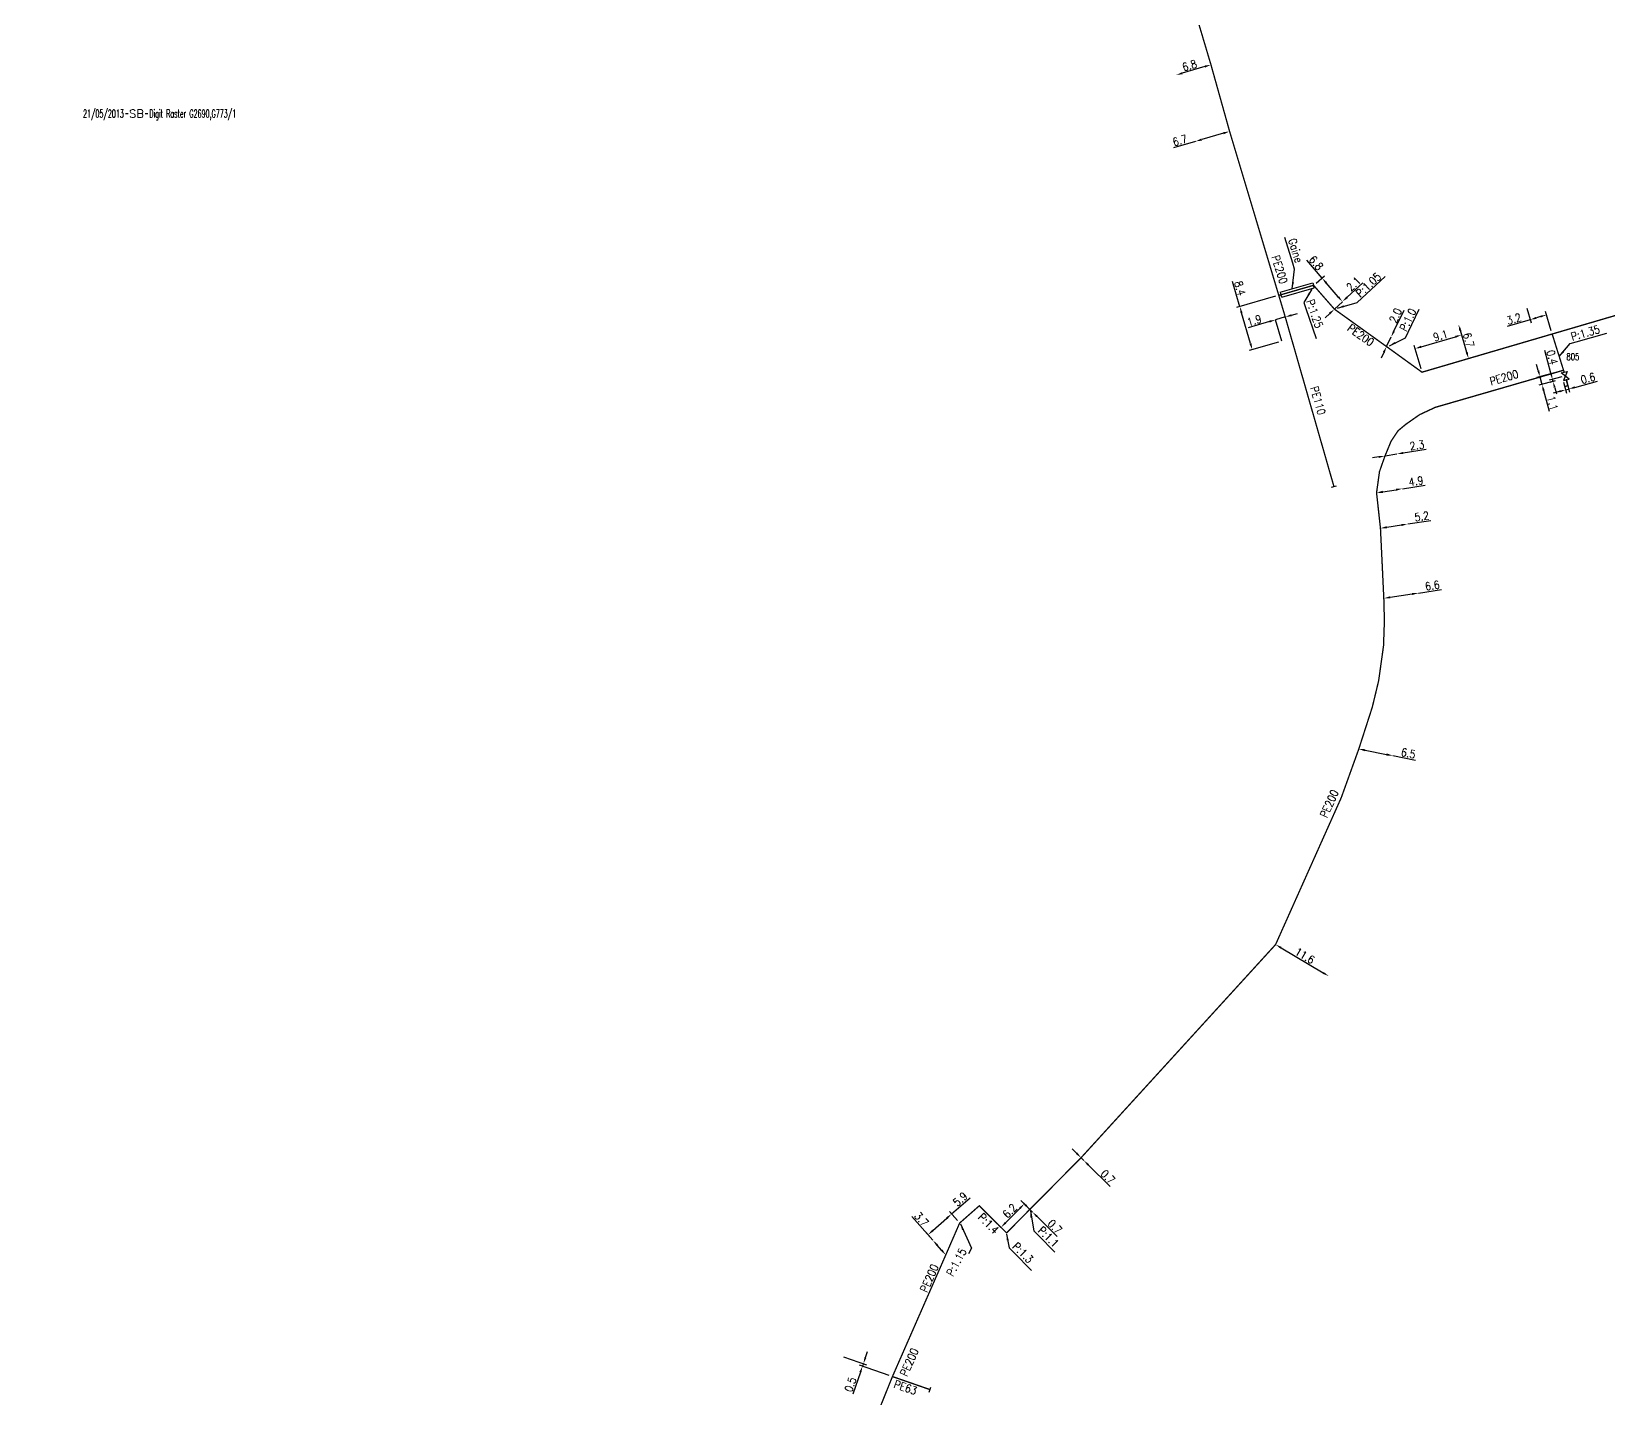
# Model space of a CAD drawing. Header units: millimetres. Extents: x 138998 to 140015, y 127998 to 129006.
# Drawn here: x 138999.9 to 139295.5, y 128498.1 to 128754.4 of the extents above; entities that cross this region are included whole.
import ezdxf
from ezdxf.enums import TextEntityAlignment as Align

# ---------------------------------------------------------------- set-up
doc = ezdxf.new("R2010")
doc.units = ezdxf.units.MM
doc.header["$PDMODE"] = 34
doc.linetypes.add('L_25_AP', pattern=[2000, 1000, 1000])
doc.linetypes.add('L_25_PE', pattern=[2000, 1000, 1000])
doc.layers.get('0').update_dxf_attribs({"linetype": 'CONTINUOUS'})
doc.layers.get('DEFPOINTS').update_dxf_attribs({"linetype": 'CONTINUOUS'})
for name, color, linetype in [('L_150', 1, 'CONTINUOUS'), ('L_300', 7, 'CONTINUOUS'), ('L_340', 7, 'CONTINUOUS'), ('L_400', 7, 'CONTINUOUS'), ('L_910', 7, 'CONTINUOUS')]:
    doc.layers.add(name, color=color, linetype=linetype)
doc.styles.add('G_ROMANS', font='ROMANS.SHX', dxfattribs={"width": 0.75})
doc.styles.get("Standard").update_dxf_attribs({"font": 'romans.shx', "width": 0.85})
doc.dimstyles.get("Standard").update_dxf_attribs({"dimtxt": 1.5, "dimasz": 1.2, "dimexe": 0.625, "dimexo": 0.625, "dimgap": 0.25, "dimtad": 1, "dimdec": 1, "dimzin": 0, "dimdsep": 46, "dimtxsty": 'Standard', "dimcen": -0.5, "dimadec": 0, "dimazin": 0, "dimtfac": 1, "dimtdec": 1, "dimtmove": 0, "dimatfit": 3, "dimfxl": 0, "dimtolj": 1, "dimtzin": 0, "dimarcsym": 0})

# ---------------------------------------------------------------- blocks, each defined once
blk = doc.blocks.new('*D141')
at = {"layer": 'DEFPOINTS', "color": 0, "linetype": 'Continuous', "transparency": 16777216}
for p in [(139267.43, 128699.46), (139268, 128697.51), (139260.58, 128690.52)]:
    blk.add_point(p, dxfattribs=at)
at = {"layer": 'L_150', "color": 0, "linetype": 'Continuous', "lineweight": -2, "transparency": 16777216}
for p, q in [((139267.6, 128698.87), (139268.18, 128696.91)), ((139260.4, 128691.12), (139259.1, 128695.54)), ((139260.43, 128695.28), (139266.85, 128697.17))]:
    blk.add_line(p, q, dxfattribs=at)
at = {"layer": 'L_150', "color": 0, "linetype": 'Continuous', "transparency": 16777216}
for points in [[(139260.37, 128695.47), (139260.48, 128695.08), (139259.28, 128694.94)], [(139266.8, 128697.36), (139266.91, 128696.98), (139268, 128697.51)]]:
    blk.add_solid(points, dxfattribs=at)
at = {"layer": 'L_150', "color": 0, "linetype": 'Continuous', "transparency": 16777216, "insert": (139264.06, 128697.39), "char_height": 1.5, "attachment_point": 5, "rotation": 16.4183}
blk.add_mtext('\\A1;9.1', dxfattribs=at)
blk = doc.blocks.new('*D142')
at = {"layer": 'DEFPOINTS', "color": 0, "linetype": 'Continuous', "transparency": 16777216}
for p in [(139267.43, 128699.46), (139267.43, 128699.46), (139269.3, 128693.08)]:
    blk.add_point(p, dxfattribs=at)
at = {"layer": 'L_150', "color": 0, "linetype": 'Continuous', "lineweight": -2, "transparency": 16777216}
blk.add_line((139268.97, 128694.24), (139267.77, 128698.31), dxfattribs=at)
at = {"layer": 'L_150', "color": 0, "linetype": 'Continuous', "transparency": 16777216}
for points in [[(139267.96, 128698.37), (139267.57, 128698.26), (139267.43, 128699.46)], [(139269.16, 128694.29), (139268.77, 128694.18), (139269.3, 128693.08)]]:
    blk.add_solid(points, dxfattribs=at)
at = {"layer": 'L_150', "color": 0, "linetype": 'Continuous', "transparency": 16777216, "insert": (139269.33, 128696.56), "char_height": 1.5, "attachment_point": 5, "rotation": 286.3799}
blk.add_mtext('\\A1;6.7', dxfattribs=at)
blk = doc.blocks.new('*D144')
at = {"layer": 'DEFPOINTS', "color": 0, "linetype": 'Continuous', "transparency": 16777216}
for p in [(139285.78, 128690.5), (139283.08, 128688.23), (139286.17, 128689.05)]:
    blk.add_point(p, dxfattribs=at)
at = {"layer": 'L_150', "color": 0, "linetype": 'Continuous', "lineweight": -2, "transparency": 16777216}
for p, q in [((139282.38, 128690.83), (139282.07, 128691.99)), ((139285.18, 128690.34), (139282.09, 128689.51)), ((139282.69, 128689.67), (139283.08, 128688.23)), ((139285.57, 128688.89), (139282.48, 128688.06)), ((139283.39, 128687.07), (139284.43, 128683.2))]:
    blk.add_line(p, q, dxfattribs=at)
at = {"layer": 'L_150', "color": 0, "linetype": 'Continuous', "transparency": 16777216}
for points in [[(139282.58, 128690.89), (139282.19, 128690.78), (139282.69, 128689.67)], [(139283.59, 128687.12), (139283.2, 128687.01), (139283.08, 128688.23)]]:
    blk.add_solid(points, dxfattribs=at)
at = {"layer": 'L_150', "color": 0, "linetype": 'Continuous', "transparency": 16777216, "insert": (139285.06, 128684.72), "char_height": 1.5, "attachment_point": 5, "rotation": 285.026}
blk.add_mtext('\\A1;1.1', dxfattribs=at)
blk = doc.blocks.new('*D145')
at = {"layer": 'DEFPOINTS', "color": 0, "linetype": 'Continuous', "transparency": 16777216}
for p in [(139286.96, 128689.27), (139287.43, 128689.81), (139287.51, 128687.22)]:
    blk.add_point(p, dxfattribs=at)
at = {"layer": 'L_300', "color": 0, "linetype": 'Continuous', "lineweight": -2, "transparency": 16777216}
for p, q in [((139287.59, 128689.2), (139288.25, 128686.77)), ((139286.35, 128686.91), (139285.19, 128686.59)), ((139287.12, 128688.67), (139287.67, 128686.61)), ((139287.51, 128687.22), (139288.08, 128687.37)), ((139289.24, 128687.68), (139293.49, 128688.83))]:
    blk.add_line(p, q, dxfattribs=at)
at = {"layer": 'L_300', "color": 0, "linetype": 'Continuous', "transparency": 16777216}
for points in [[(139286.3, 128687.1), (139286.4, 128686.71), (139287.51, 128687.22)], [(139289.19, 128687.88), (139289.29, 128687.49), (139288.08, 128687.37)]]:
    blk.add_solid(points, dxfattribs=at)
at = {"layer": 'L_300', "color": 0, "linetype": 'Continuous', "transparency": 16777216, "insert": (139291.7, 128689.38), "char_height": 1.5, "attachment_point": 5, "rotation": 15.071}
blk.add_mtext('\\A1;0.6', dxfattribs=at)
blk = doc.blocks.new('*D146')
at = {"layer": 'DEFPOINTS', "color": 0, "linetype": 'Continuous', "transparency": 16777216}
for p in [(139287.43, 128689.81), (139285.16, 128688.78), (139286.17, 128689.05)]:
    blk.add_point(p, dxfattribs=at)
at = {"layer": 'L_300', "color": 0, "linetype": 'Continuous', "lineweight": -2, "transparency": 16777216}
for p, q in [((139284.74, 128690.33), (139283.59, 128694.61)), ((139286.82, 128689.64), (139284.45, 128689.01)), ((139285.16, 128688.78), (139285.05, 128689.17)), ((139285.57, 128688.89), (139284.55, 128688.62)), ((139285.47, 128687.62), (139285.78, 128686.46))]:
    blk.add_line(p, q, dxfattribs=at)
at = {"layer": 'L_300', "color": 0, "linetype": 'Continuous', "transparency": 16777216}
for points in [[(139284.94, 128690.38), (139284.55, 128690.27), (139285.05, 128689.17)], [(139285.66, 128687.67), (139285.28, 128687.57), (139285.16, 128688.78)]]:
    blk.add_solid(points, dxfattribs=at)
at = {"layer": 'L_300', "color": 0, "linetype": 'Continuous', "transparency": 16777216, "insert": (139284.98, 128693.31), "char_height": 1.5, "attachment_point": 5, "rotation": 285.071}
blk.add_mtext('\\A1;0.4', dxfattribs=at)
blk = doc.blocks.new('L_300_03')
at = {"color": 0, "linetype": 'Continuous', "flags": 128}
blk.add_lwpolyline([(-1, 0.75), (1, -0.75), (1, 0.75), (-1, -0.75), (-1, 0.75)], dxfattribs=at)
at = {"color": 0, "linetype": 'Continuous', "width": 0.75}
blk.add_attdef('NUM', text='', height=1.5, dxfattribs=at).set_placement((0, 2.1), align=Align.MIDDLE_CENTER)
at = {"color": 0, "linetype": 'Continuous', "width": 0.75, "flags": 3}
for tag, p in [('DEF_COUP', (0, -7.5)), ('DEF_LEG', (0, -5)), ('DEF_TYPE', (0, -10))]:
    blk.add_attdef(tag, text='', height=1.2, dxfattribs=at).set_placement(p, align=Align.MIDDLE)
blk = doc.blocks.new('*D147')
at = {"layer": 'DEFPOINTS', "color": 0, "linetype": 'Continuous', "transparency": 16777216}
for p in [(139280.04, 128703.15), (139280.87, 128700.36), (139284.99, 128697.67)]:
    blk.add_point(p, dxfattribs=at)
at = {"layer": 'L_150', "color": 0, "linetype": 'Continuous', "lineweight": -2, "transparency": 16777216}
for p, q in [((139280.22, 128702.55), (139281.04, 128699.77)), ((139282.78, 128700.93), (139282.02, 128700.7)), ((139284.82, 128698.27), (139283.76, 128701.87)), ((139280.87, 128700.36), (139276.58, 128699.1))]:
    blk.add_line(p, q, dxfattribs=at)
at = {"layer": 'L_150', "color": 0, "linetype": 'Continuous', "transparency": 16777216}
for points in [[(139282.73, 128701.12), (139282.84, 128700.74), (139283.93, 128701.27)], [(139281.96, 128700.9), (139282.07, 128700.51), (139280.87, 128700.36)]]:
    blk.add_solid(points, dxfattribs=at)
at = {"layer": 'L_150', "color": 0, "linetype": 'Continuous', "transparency": 16777216, "insert": (139277.82, 128700.51), "char_height": 1.5, "attachment_point": 5, "rotation": 16.4212}
blk.add_mtext('\\A1;3.2', dxfattribs=at)
blk = doc.blocks.new('GIS_MODF')
at = {"color": 0, "linetype": 'Continuous', "flags": 128}
for points in [[(-2.18, -0.01), (-1.68, -0.01)], [(1.52, -0.01), (2.02, -0.01)]]:
    blk.add_lwpolyline(points, dxfattribs=at)
at = {"color": 0, "linetype": 'Continuous', "width": 0.5}
blk.add_attdef('DATE', text='', height=1.5, dxfattribs=at).set_placement((-2.5, -0.8), align=Align.RIGHT)
at = {"color": 0, "linetype": 'Continuous', "width": 1.771291}
blk.add_attdef('USER', text='', height=1.5, dxfattribs=at).set_placement((-1.51, -0.8), (1.28, -0.8), align=Align.FIT)
at = {"color": 0, "linetype": 'Continuous', "width": 0.5}
blk.add_attdef('DESC', (2.29, -0.8), '', height=1.5, dxfattribs=at)
blk = doc.blocks.new('*D392')
at = {"layer": 'DEFPOINTS', "color": 0, "linetype": 'Continuous', "transparency": 16777216}
for p in [(139151.54, 128506.17), (139155.84, 128504.67), (139161.29, 128502.25)]:
    blk.add_point(p, dxfattribs=at)
at = {"layer": 'L_150', "color": 0, "linetype": 'Continuous', "lineweight": -2, "transparency": 16777216}
for p, q in [((139152.13, 128505.96), (139156.43, 128504.47)), ((139156.24, 128505.81), (139156.63, 128506.94)), ((139155.28, 128503.07), (139153.85, 128498.94)), ((139160.7, 128502.46), (139155.09, 128504.41)), ((139155.84, 128504.67), (139155.68, 128504.2))]:
    blk.add_line(p, q, dxfattribs=at)
at = {"layer": 'L_150', "color": 0, "linetype": 'Continuous', "transparency": 16777216}
for points in [[(139156.05, 128505.87), (139156.42, 128505.74), (139155.84, 128504.67)], [(139155.1, 128503.13), (139155.47, 128503), (139155.68, 128504.2)]]:
    blk.add_solid(points, dxfattribs=at)
at = {"layer": 'L_150', "color": 0, "linetype": 'Continuous', "transparency": 16777216, "insert": (139153.43, 128500.76), "char_height": 1.5, "attachment_point": 5, "rotation": 70.8631}
blk.add_mtext('\\A1;0.5', dxfattribs=at)
blk = doc.blocks.new('L_340_07')
at = {"color": 0, "linetype": 'Continuous', "const_width": 0.25, "flags": 128}
blk.add_lwpolyline([(0, 0), (1.25, 0)], dxfattribs=at)
at = {"color": 0, "linetype": 'Continuous', "flags": 128}
blk.add_lwpolyline([(1.25, -0.5), (1.25, 0.5)], dxfattribs=at)
at = {"color": 0, "linetype": 'Continuous', "style": 'G_ROMANS', "width": 0.75, "flags": 3}
for tag, p in [('DEF_LEG', (0.72, -3.47)), ('DEF_COUP', (0.72, -5.97)), ('DEF_TYPE', (0.72, -8.47))]:
    blk.add_attdef(tag, text='', height=1.2, dxfattribs=at).set_placement(p, align=Align.MIDDLE)
blk = doc.blocks.new('*D422')
at = {"layer": 'DEFPOINTS', "color": 0, "linetype": 'Continuous', "transparency": 16777216}
for p in [(139214.48, 128746.23), (139214.48, 128746.23), (139221.01, 128748.15)]:
    blk.add_point(p, dxfattribs=at)
at = {"layer": 'L_150', "color": 0, "linetype": 'Continuous', "lineweight": -2, "transparency": 16777216}
blk.add_line((139219.85, 128747.81), (139215.63, 128746.57), dxfattribs=at)
at = {"layer": 'L_150', "color": 0, "linetype": 'Continuous', "transparency": 16777216}
for points in [[(139215.58, 128746.76), (139215.69, 128746.37), (139214.48, 128746.23)], [(139219.8, 128748), (139219.91, 128747.62), (139221.01, 128748.15)]]:
    blk.add_solid(points, dxfattribs=at)
at = {"layer": 'L_150', "color": 0, "linetype": 'Continuous', "transparency": 16777216, "insert": (139216.99, 128748.01), "char_height": 1.5, "attachment_point": 5, "rotation": 16.4547}
blk.add_mtext('\\A1;6.8', dxfattribs=at)
blk = doc.blocks.new('*D423')
at = {"layer": 'DEFPOINTS', "color": 0, "linetype": 'Continuous', "transparency": 16777216}
for p in [(139218.13, 128733.79), (139218.13, 128733.79), (139224.51, 128735.65)]:
    blk.add_point(p, dxfattribs=at)
at = {"layer": 'L_150', "color": 0, "linetype": 'Continuous', "lineweight": -2, "transparency": 16777216}
for p, q in [((139218.13, 128733.79), (139213.99, 128732.58)), ((139223.36, 128735.32), (139219.28, 128734.12))]:
    blk.add_line(p, q, dxfattribs=at)
at = {"layer": 'L_150', "color": 0, "linetype": 'Continuous', "transparency": 16777216}
for points in [[(139219.22, 128734.32), (139219.33, 128733.93), (139218.13, 128733.79)], [(139223.3, 128735.51), (139223.41, 128735.12), (139224.51, 128735.65)]]:
    blk.add_solid(points, dxfattribs=at)
at = {"layer": 'L_150', "color": 0, "linetype": 'Continuous', "transparency": 16777216, "insert": (139215.2, 128733.97), "char_height": 1.5, "attachment_point": 5, "rotation": 16.2863}
blk.add_mtext('\\A1;6.7', dxfattribs=at)
blk = doc.blocks.new('*D424')
at = {"layer": 'DEFPOINTS', "color": 0, "linetype": 'Continuous', "transparency": 16777216}
for p in [(139233.12, 128700.34), (139233.12, 128700.34), (139234.94, 128700.87)]:
    blk.add_point(p, dxfattribs=at)
at = {"layer": 'L_150', "color": 0, "linetype": 'Continuous', "lineweight": -2, "transparency": 16777216}
for p, q in [((139236.09, 128701.2), (139237.25, 128701.54)), ((139231.97, 128700), (139228, 128698.85)), ((139234.94, 128700.87), (139233.12, 128700.34))]:
    blk.add_line(p, q, dxfattribs=at)
at = {"layer": 'L_150', "color": 0, "linetype": 'Continuous', "transparency": 16777216}
for points in [[(139236.04, 128701.39), (139236.15, 128701.01), (139234.94, 128700.87)], [(139231.91, 128700.19), (139232.02, 128699.81), (139233.12, 128700.34)]]:
    blk.add_solid(points, dxfattribs=at)
at = {"layer": 'L_150', "color": 0, "linetype": 'Continuous', "transparency": 16777216, "insert": (139229.13, 128700.22), "char_height": 1.5, "attachment_point": 5, "rotation": 16.1889}
blk.add_mtext('\\A1;1.9', dxfattribs=at)
blk = doc.blocks.new('*D425')
at = {"layer": 'DEFPOINTS', "color": 0, "linetype": 'Continuous', "transparency": 16777216}
for p in [(139233.73, 128704.92), (139234.28, 128696.34), (139228.76, 128694.74)]:
    blk.add_point(p, dxfattribs=at)
at = {"layer": 'L_150', "color": 0, "linetype": 'Continuous', "lineweight": -2, "transparency": 16777216}
for p, q in [((139226.42, 128702.8), (139225.05, 128707.52)), ((139233.13, 128704.75), (139225.82, 128702.63)), ((139228.43, 128695.89), (139226.76, 128701.65)), ((139233.68, 128696.16), (139228.16, 128694.56))]:
    blk.add_line(p, q, dxfattribs=at)
at = {"layer": 'L_150', "color": 0, "linetype": 'Continuous', "transparency": 16777216}
for points in [[(139226.95, 128701.71), (139226.56, 128701.6), (139226.42, 128702.8)], [(139228.62, 128695.94), (139228.24, 128695.83), (139228.76, 128694.74)]]:
    blk.add_solid(points, dxfattribs=at)
at = {"layer": 'L_150', "color": 0, "linetype": 'Continuous', "transparency": 16777216, "insert": (139226.46, 128706.25), "char_height": 1.5, "attachment_point": 5, "rotation": 286.1889}
blk.add_mtext('\\A1;8.4', dxfattribs=at)
blk = doc.blocks.new('*D426')
at = {"layer": 'DEFPOINTS', "color": 0, "linetype": 'Continuous', "transparency": 16777216}
for p in [(139253.94, 128695.32), (139254.8, 128697.13), (139254.8, 128697.13)]:
    blk.add_point(p, dxfattribs=at)
at = {"layer": 'L_150', "color": 0, "linetype": 'Continuous', "lineweight": -2, "transparency": 16777216}
for p, q in [((139255.32, 128698.21), (139257.21, 128702.15)), ((139253.94, 128695.32), (139254.8, 128697.13)), ((139253.42, 128694.24), (139252.9, 128693.16))]:
    blk.add_line(p, q, dxfattribs=at)
at = {"layer": 'L_150', "color": 0, "linetype": 'Continuous', "transparency": 16777216}
for points in [[(139255.14, 128698.3), (139255.5, 128698.12), (139254.8, 128697.13)], [(139253.24, 128694.33), (139253.6, 128694.15), (139253.94, 128695.32)]]:
    blk.add_solid(points, dxfattribs=at)
at = {"layer": 'L_150', "color": 0, "linetype": 'Continuous', "transparency": 16777216, "insert": (139255.62, 128701.15), "char_height": 1.5, "attachment_point": 5, "rotation": 64.4072}
blk.add_mtext('\\A1;2.0', dxfattribs=at)
blk = doc.blocks.new('*D427')
at = {"layer": 'DEFPOINTS', "color": 0, "linetype": 'Continuous', "transparency": 16777216}
for p in [(139244.16, 128702.34), (139245.65, 128703.74), (139245.65, 128703.74)]:
    blk.add_point(p, dxfattribs=at)
at = {"layer": 'L_150', "color": 0, "linetype": 'Continuous', "lineweight": -2, "transparency": 16777216}
for p, q in [((139246.53, 128704.56), (139249.46, 128707.3)), ((139243.28, 128701.52), (139242.4, 128700.7)), ((139244.16, 128702.34), (139245.65, 128703.74))]:
    blk.add_line(p, q, dxfattribs=at)
at = {"layer": 'L_150', "color": 0, "linetype": 'Continuous', "transparency": 16777216}
for points in [[(139246.39, 128704.71), (139246.67, 128704.41), (139245.65, 128703.74)], [(139243.14, 128701.67), (139243.42, 128701.38), (139244.16, 128702.34)]]:
    blk.add_solid(points, dxfattribs=at)
at = {"layer": 'L_150', "color": 0, "linetype": 'Continuous', "transparency": 16777216, "insert": (139247.75, 128707.07), "char_height": 1.5, "attachment_point": 5, "rotation": 43.0597}
blk.add_mtext('\\A1;2.1', dxfattribs=at)
blk = doc.blocks.new('*D428')
at = {"layer": 'DEFPOINTS', "color": 0, "linetype": 'Continuous', "transparency": 16777216}
for p in [(139240.25, 128706.81), (139245.66, 128703.74), (139245.66, 128703.74)]:
    blk.add_point(p, dxfattribs=at)
at = {"layer": 'L_150', "color": 0, "linetype": 'Continuous', "lineweight": -2, "transparency": 16777216}
for p, q in [((139241.84, 128708.17), (139238.96, 128711.52)), ((139240.72, 128707.22), (139242.31, 128708.58)), ((139244.87, 128704.65), (139242.62, 128707.26))]:
    blk.add_line(p, q, dxfattribs=at)
at = {"layer": 'L_150', "color": 0, "linetype": 'Continuous', "transparency": 16777216}
for points in [[(139242.77, 128707.4), (139242.47, 128707.13), (139241.84, 128708.17)], [(139245.02, 128704.78), (139244.72, 128704.52), (139245.66, 128703.74)]]:
    blk.add_solid(points, dxfattribs=at)
at = {"layer": 'L_150', "color": 0, "linetype": 'Continuous', "transparency": 16777216, "insert": (139240.73, 128710.99), "char_height": 1.5, "attachment_point": 5, "rotation": 310.7369}
blk.add_mtext('\\A1;6.8', dxfattribs=at)
blk = doc.blocks.new('*D436')
at = {"layer": 'DEFPOINTS', "color": 0, "linetype": 'Continuous', "transparency": 16777216}
for p in [(139253.65, 128674.83), (139255.87, 128675.19), (139255.87, 128675.19)]:
    blk.add_point(p, dxfattribs=at)
at = {"layer": 'L_150', "color": 0, "linetype": 'Continuous', "lineweight": -2, "transparency": 16777216}
for p, q in [((139252.46, 128674.64), (139251.28, 128674.45)), ((139253.65, 128674.83), (139255.87, 128675.19)), ((139257.05, 128675.38), (139261.37, 128676.08))]:
    blk.add_line(p, q, dxfattribs=at)
at = {"layer": 'L_150', "color": 0, "linetype": 'Continuous', "transparency": 16777216}
for points in [[(139252.43, 128674.84), (139252.5, 128674.44), (139253.65, 128674.83)], [(139257.02, 128675.58), (139257.09, 128675.18), (139255.87, 128675.19)]]:
    blk.add_solid(points, dxfattribs=at)
at = {"layer": 'L_150', "color": 0, "linetype": 'Continuous', "transparency": 16777216, "insert": (139259.64, 128676.81), "char_height": 1.5, "attachment_point": 5, "rotation": 9.1854}
blk.add_mtext('\\A1;2.3', dxfattribs=at)
blk = doc.blocks.new('*D437')
at = {"layer": 'DEFPOINTS', "color": 0, "linetype": 'Continuous', "transparency": 16777216}
for p in [(139256.9, 128668.68), (139256.9, 128668.68), (139252.06, 128667.91)]:
    blk.add_point(p, dxfattribs=at)
at = {"layer": 'L_150', "color": 0, "linetype": 'Continuous', "lineweight": -2, "transparency": 16777216}
for p, q in [((139253.25, 128668.1), (139255.72, 128668.49)), ((139256.9, 128668.68), (139261.16, 128669.36))]:
    blk.add_line(p, q, dxfattribs=at)
at = {"layer": 'L_150', "color": 0, "linetype": 'Continuous', "transparency": 16777216}
for points in [[(139255.68, 128668.69), (139255.75, 128668.3), (139256.9, 128668.68)], [(139253.22, 128668.3), (139253.28, 128667.9), (139252.06, 128667.91)]]:
    blk.add_solid(points, dxfattribs=at)
at = {"layer": 'L_150', "color": 0, "linetype": 'Continuous', "transparency": 16777216, "insert": (139259.47, 128670.1), "char_height": 1.5, "attachment_point": 5, "rotation": 9.0041}
blk.add_mtext('\\A1;4.9', dxfattribs=at)
blk = doc.blocks.new('*D438')
at = {"layer": 'DEFPOINTS', "color": 0, "linetype": 'Continuous', "transparency": 16777216}
for p in [(139252.79, 128661.28), (139257.93, 128662.08), (139257.93, 128662.08)]:
    blk.add_point(p, dxfattribs=at)
at = {"layer": 'L_150', "color": 0, "linetype": 'Continuous', "lineweight": -2, "transparency": 16777216}
for p, q in [((139257.93, 128662.08), (139262.25, 128662.75)), ((139253.98, 128661.46), (139256.75, 128661.89))]:
    blk.add_line(p, q, dxfattribs=at)
at = {"layer": 'L_150', "color": 0, "linetype": 'Continuous', "transparency": 16777216}
for points in [[(139253.95, 128661.66), (139254.01, 128661.26), (139252.79, 128661.28)], [(139256.71, 128662.09), (139256.78, 128661.69), (139257.93, 128662.08)]]:
    blk.add_solid(points, dxfattribs=at)
at = {"layer": 'L_150', "color": 0, "linetype": 'Continuous', "transparency": 16777216, "insert": (139260.53, 128663.49), "char_height": 1.5, "attachment_point": 5, "rotation": 8.8655}
blk.add_mtext('\\A1;5.2', dxfattribs=at)
blk = doc.blocks.new('*D439')
at = {"layer": 'DEFPOINTS', "color": 0, "linetype": 'Continuous', "transparency": 16777216}
for p in [(139253.42, 128648.14), (139259.95, 128649.12), (139259.95, 128649.12)]:
    blk.add_point(p, dxfattribs=at)
at = {"layer": 'L_150', "color": 0, "linetype": 'Continuous', "lineweight": -2, "transparency": 16777216}
for p, q in [((139254.61, 128648.32), (139258.76, 128648.95)), ((139259.95, 128649.12), (139264.21, 128649.77))]:
    blk.add_line(p, q, dxfattribs=at)
at = {"layer": 'L_150', "color": 0, "linetype": 'Continuous', "transparency": 16777216}
for points in [[(139254.58, 128648.51), (139254.64, 128648.12), (139253.42, 128648.14)], [(139258.73, 128649.14), (139258.79, 128648.75), (139259.95, 128649.12)]]:
    blk.add_solid(points, dxfattribs=at)
at = {"layer": 'L_150', "color": 0, "linetype": 'Continuous', "transparency": 16777216, "insert": (139262.52, 128650.53), "char_height": 1.5, "attachment_point": 5, "rotation": 8.6263}
blk.add_mtext('\\A1;6.6', dxfattribs=at)
blk = doc.blocks.new('*D440')
at = {"layer": 'DEFPOINTS', "color": 0, "linetype": 'Continuous', "transparency": 16777216}
for p in [(139248.73, 128619.89), (139255.11, 128618.64), (139255.11, 128618.64)]:
    blk.add_point(p, dxfattribs=at)
at = {"layer": 'L_150', "color": 0, "linetype": 'Continuous', "lineweight": -2, "transparency": 16777216}
for p, q in [((139249.91, 128619.66), (139253.93, 128618.87)), ((139255.11, 128618.64), (139259.34, 128617.81))]:
    blk.add_line(p, q, dxfattribs=at)
at = {"layer": 'L_150', "color": 0, "linetype": 'Continuous', "transparency": 16777216}
for points in [[(139249.95, 128619.85), (139249.87, 128619.46), (139248.73, 128619.89)], [(139253.97, 128619.07), (139253.89, 128618.67), (139255.11, 128618.64)]]:
    blk.add_solid(points, dxfattribs=at)
at = {"layer": 'L_150', "color": 0, "linetype": 'Continuous', "transparency": 16777216, "insert": (139258.01, 128619.09), "char_height": 1.5, "attachment_point": 5, "rotation": 348.9424}
blk.add_mtext('\\A1;6.5', dxfattribs=at)
blk = doc.blocks.new('*D441')
at = {"layer": 'DEFPOINTS', "color": 0, "linetype": 'Continuous', "transparency": 16777216}
for p in [(139233.13, 128583.23), (139243.1, 128577.31), (139243.1, 128577.31)]:
    blk.add_point(p, dxfattribs=at)
at = {"layer": 'L_150', "color": 0, "linetype": 'Continuous', "lineweight": -2, "transparency": 16777216}
blk.add_line((139234.16, 128582.62), (139242.07, 128577.92), dxfattribs=at)
at = {"layer": 'L_150', "color": 0, "linetype": 'Continuous', "transparency": 16777216}
for points in [[(139234.26, 128582.79), (139234.06, 128582.45), (139233.13, 128583.23)], [(139242.17, 128578.09), (139241.97, 128577.75), (139243.1, 128577.31)]]:
    blk.add_solid(points, dxfattribs=at)
at = {"layer": 'L_150', "color": 0, "linetype": 'Continuous', "transparency": 16777216, "insert": (139238.62, 128581.13), "char_height": 1.5, "attachment_point": 5, "rotation": 329.2803}
blk.add_mtext('\\A1;11.6', dxfattribs=at)
blk = doc.blocks.new('*D442')
at = {"layer": 'DEFPOINTS', "color": 0, "linetype": 'Continuous', "transparency": 16777216}
for p in [(139196.66, 128543.27), (139197.16, 128542.78), (139197.16, 128542.78)]:
    blk.add_point(p, dxfattribs=at)
at = {"layer": 'L_150', "color": 0, "linetype": 'Continuous', "lineweight": -2, "transparency": 16777216}
for p, q in [((139195.81, 128544.11), (139194.96, 128544.96)), ((139196.66, 128543.27), (139197.16, 128542.78)), ((139198.01, 128541.93), (139202.12, 128537.86))]:
    blk.add_line(p, q, dxfattribs=at)
at = {"layer": 'L_150', "color": 0, "linetype": 'Continuous', "transparency": 16777216}
for points in [[(139195.95, 128544.26), (139195.67, 128543.97), (139196.66, 128543.27)], [(139198.15, 128542.07), (139197.87, 128541.79), (139197.16, 128542.78)]]:
    blk.add_solid(points, dxfattribs=at)
at = {"layer": 'L_150', "color": 0, "linetype": 'Continuous', "transparency": 16777216, "insert": (139201.69, 128539.69), "char_height": 1.5, "attachment_point": 5, "rotation": 315.2228}
blk.add_mtext('\\A1;0.7', dxfattribs=at)
blk = doc.blocks.new('*D443')
at = {"layer": 'DEFPOINTS', "color": 0, "linetype": 'Continuous', "transparency": 16777216}
for p in [(139187.06, 128533.59), (139187.55, 128533.09), (139187.55, 128533.09)]:
    blk.add_point(p, dxfattribs=at)
at = {"layer": 'L_150', "color": 0, "linetype": 'Continuous', "lineweight": -2, "transparency": 16777216}
for p, q in [((139186.21, 128534.43), (139185.35, 128535.28)), ((139187.06, 128533.59), (139187.55, 128533.09)), ((139188.41, 128532.25), (139192.17, 128528.51))]:
    blk.add_line(p, q, dxfattribs=at)
at = {"layer": 'L_150', "color": 0, "linetype": 'Continuous', "transparency": 16777216}
for points in [[(139186.35, 128534.57), (139186.06, 128534.29), (139187.06, 128533.59)], [(139188.55, 128532.39), (139188.26, 128532.11), (139187.55, 128533.09)]]:
    blk.add_solid(points, dxfattribs=at)
at = {"layer": 'L_150', "color": 0, "linetype": 'Continuous', "transparency": 16777216, "insert": (139191.75, 128530.34), "char_height": 1.5, "attachment_point": 5, "rotation": 315.2275}
blk.add_mtext('\\A1;0.7', dxfattribs=at)
blk = doc.blocks.new('*D444')
at = {"layer": 'DEFPOINTS', "color": 0, "linetype": 'Continuous', "transparency": 16777216}
for p in [(139186.01, 128534.62), (139187.55, 128533.09), (139182.69, 128529.18)]:
    blk.add_point(p, dxfattribs=at)
at = {"layer": 'L_150', "color": 0, "linetype": 'Continuous', "lineweight": -2, "transparency": 16777216}
for p, q in [((139182.49, 128531.07), (139185.17, 128533.77)), ((139187.11, 128533.53), (139185.57, 128535.06)), ((139182.25, 128529.62), (139181.2, 128530.66))]:
    blk.add_line(p, q, dxfattribs=at)
at = {"layer": 'L_150', "color": 0, "linetype": 'Continuous', "transparency": 16777216}
for points in [[(139185.02, 128533.91), (139185.31, 128533.63), (139186.01, 128534.62)], [(139182.35, 128531.21), (139182.63, 128530.93), (139181.65, 128530.22)]]:
    blk.add_solid(points, dxfattribs=at)
at = {"layer": 'L_150', "color": 0, "linetype": 'Continuous', "transparency": 16777216, "insert": (139183.3, 128533.31), "char_height": 1.5, "attachment_point": 5, "rotation": 45.2275}
blk.add_mtext('\\A1;6.2', dxfattribs=at)
blk = doc.blocks.new('*D445')
at = {"layer": 'DEFPOINTS', "color": 0, "linetype": 'Continuous', "transparency": 16777216}
for p in [(139168.88, 128527.79), (139168.88, 128527.79), (139171.29, 128525.05)]:
    blk.add_point(p, dxfattribs=at)
at = {"layer": 'L_150', "color": 0, "linetype": 'Continuous', "lineweight": -2, "transparency": 16777216}
for p, q in [((139168.88, 128527.79), (139164.93, 128532.26)), ((139170.5, 128525.95), (139169.67, 128526.89))]:
    blk.add_line(p, q, dxfattribs=at)
at = {"layer": 'L_150', "color": 0, "linetype": 'Continuous', "transparency": 16777216}
for points in [[(139169.82, 128527.02), (139169.52, 128526.76), (139168.88, 128527.79)], [(139170.65, 128526.09), (139170.35, 128525.82), (139171.29, 128525.05)]]:
    blk.add_solid(points, dxfattribs=at)
at = {"layer": 'L_150', "color": 0, "linetype": 'Continuous', "transparency": 16777216, "insert": (139166.73, 128531.73), "char_height": 1.5, "attachment_point": 5, "rotation": 311.4441}
blk.add_mtext('\\A1;3.7', dxfattribs=at)
blk = doc.blocks.new('*D446')
at = {"layer": 'DEFPOINTS', "color": 0, "linetype": 'Continuous', "transparency": 16777216}
for p in [(139173.89, 128531.02), (139167.96, 128528.82), (139168.88, 128527.79)]:
    blk.add_point(p, dxfattribs=at)
at = {"layer": 'L_150', "color": 0, "linetype": 'Continuous', "lineweight": -2, "transparency": 16777216}
for p, q in [((139172.38, 128532.73), (139175.84, 128535.78)), ((139173.48, 128531.49), (139171.97, 128533.2)), ((139168.86, 128529.62), (139171.49, 128531.94)), ((139168.46, 128528.26), (139167.55, 128529.29))]:
    blk.add_line(p, q, dxfattribs=at)
at = {"layer": 'L_150', "color": 0, "linetype": 'Continuous', "transparency": 16777216}
for points in [[(139171.35, 128532.09), (139171.62, 128531.79), (139172.38, 128532.73)], [(139168.73, 128529.77), (139168.99, 128529.47), (139167.96, 128528.82)]]:
    blk.add_solid(points, dxfattribs=at)
at = {"layer": 'L_150', "color": 0, "linetype": 'Continuous', "transparency": 16777216, "insert": (139174.01, 128535.5), "char_height": 1.5, "attachment_point": 5, "rotation": 41.4441}
blk.add_mtext('\\A1;5.9', dxfattribs=at)

msp = doc.modelspace()

# ---------------------------------------------------------------- linework, layer by layer
at = {"layer": 'L_150', "linetype": 'L_25_PE'}
msp.add_line((139234.28, 128696.34), (139233.12, 128700.34), dxfattribs=at)
at = {"layer": 'L_150', "linetype": 'L_25_PE', "flags": 128}
for points in [[(139243.72, 128670.3, 0.25, 0.25, 0), (139234.94, 128700.87, 0.25, 0.25, 0), (139233.73, 128704.92, 0.25, 0.25, 0), (139224.51, 128735.65, 0.25, 0.25, 0), (139221.01, 128748.15, 0.25, 0.25, 0), (139209.14, 128788.01, 0.25, 0.25, 0), (139206.23, 128797.87, 0.25, 0.25, 0), (139202.16, 128811.62, 0.25, 0.25, 0), (139171.39, 128917.59, 0.25, 0.25, 0), (139161.62, 128949.33, 0.25, 0.25, 0), (139155.19, 128971.53, 0.25, 0.25, 0), (139146.88, 129000, 0, 0, 0)], [(139647.01, 128633.74, 0.25, 0.25, 0), (139642.99, 128633.65, 0.25, 0.25, 0), (139636.01, 128633.5, 0.25, 0.25, 0), (139630.11, 128634.55, 0.25, 0.25, 0), (139625.22, 128636.23, 0.25, 0.25, 0), (139586.37, 128653.08, 0.25, 0.25, 0), (139564.14, 128662.81, 0.25, 0.25, 0), (139540.43, 128673.14, 0.25, 0.25, 0), (139509.58, 128686.86, 0.25, 0.25, 0), (139458.19, 128707.97, 0.25, 0.25, 0), (139440.2, 128715.59, 0.25, 0.25, 0), (139434.11, 128717.97, 0.25, 0.25, 0), (139429.25, 128719.54, 0.25, 0.25, 0), (139425.14, 128720.65, 0.25, 0.25, 0), (139416.4, 128722.55, 0.25, 0.25, 0), (139411.08, 128723.4, 0.25, 0.25, 0), (139405.58, 128724.09, 0.25, 0.25, 0), (139400.5, 128724.51, 0.25, 0.25, 0), (139391.69, 128724.73, 0.25, 0.25, 0), (139383.91, 128724.32, 0.25, 0.25, 0), (139375.91, 128723.35, 0.25, 0.25, 0), (139373.63, 128722.97, 0.25, 0.25, 0), (139367.29, 128721.54, 0.25, 0.25, 0), (139361.22, 128719.92, 0.25, 0.25, 0), (139348.26, 128715.99, 0.25, 0.25, 0), (139331.03, 128711.17, 0.25, 0.25, 0), (139269.3, 128693.08, 0.25, 0.25, 0), (139260.58, 128690.52, 0.25, 0.25, 0), (139253.94, 128695.32, 0.25, 0.25, 0), (139244.16, 128702.34, 0.25, 0.25, 0), (139240.25, 128706.81, 0.25, 0.25, 0), (139233.73, 128704.92, 0, 0, 0)], [(139161.29, 128502.25, 0.25, 0.25, 0), (139171.29, 128525.05, 0.25, 0.25, 0), (139173.89, 128531.02, 0.25, 0.25, 0), (139177.57, 128534.26, 0.25, 0.25, 0), (139182.69, 128529.18, 0.25, 0.25, 0), (139187.06, 128533.59, 0.25, 0.25, 0), (139196.66, 128543.27, 0.25, 0.25, 0), (139233.13, 128583.23, 0.25, 0.25, 0), (139245.44, 128610.76, 0.25, 0.25, 0), (139248.73, 128619.89, 0.25, 0.25, 0), (139251.26, 128627.73, 0.25, 0.25, 0), (139252.45, 128632.67, 0.25, 0.25, 0), (139253.37, 128639.24, 0.25, 0.25, 0), (139253.53, 128643.95, 0.25, 0.25, 0), (139253.42, 128648.14, 0.25, 0.25, 0), (139253.06, 128655.7, 0.25, 0.25, 0), (139252.79, 128661.28, 0.25, 0.25, 0), (139252.06, 128667.91, 0.25, 0.25, 0), (139252.61, 128671.88, 0.25, 0.25, 0), (139253.27, 128673.78, 0.25, 0.25, 0), (139253.65, 128674.83, 0.25, 0.25, 0), (139254.79, 128677.6, 0.25, 0.25, 0), (139256.11, 128679.56, 0.25, 0.25, 0), (139257.56, 128680.76, 0.25, 0.25, 0), (139260.15, 128682.57, 0.25, 0.25, 0), (139263.07, 128683.93, 0.25, 0.25, 0), (139273.2, 128686.86, 0, 0, 0)]]:
    msp.add_lwpolyline(points, format="xyseb", dxfattribs=at)
at = {"layer": 'L_150', "linetype": 'L_25_PE', "const_width": 0.25, "flags": 128}
for points in [[(139287.23, 128690.53), (139284.99, 128697.67)], [(139287.13, 128690.89), (139273.2, 128686.86)], [(139287.62, 128689.08), (139287.92, 128687.99), (139287.34, 128687.83)], [(139161.29, 128502.25), (139167.17, 128500.21)]]:
    msp.add_lwpolyline(points, dxfattribs=at)
at = {"layer": 'L_150', "linetype": 'L_25_AP', "const_width": 0.25, "flags": 128}
msp.add_lwpolyline([(139000, 128315.45), (139003.32, 128316.96), (139019.36, 128324.01), (139035.36, 128331.01), (139039.46, 128332.8), (139045.25, 128335.32), (139066.28, 128344.46), (139072.14, 128347.35), (139085.18, 128353.51, 0.095039), (139085.33, 128353.63), (139086.35, 128354.72), (139093.4, 128361.79), (139099.33, 128370.21), (139104.97, 128380), (139105.94, 128384.23), (139107.98, 128388.24), (139117.9, 128408.84), (139133.32, 128441.26), (139145.32, 128466.7), (139153.81, 128483.69), (139161.29, 128502.25)], format="xyb", dxfattribs=at)
at = {"layer": 'L_400', "color": 7, "linetype": 'CONTINUOUS'}
for p, q in [((139234, 128705.52), (139240.11, 128707.29)), ((139240.11, 128707.29), (139240.25, 128706.81)), ((139234, 128705.52), (139234.14, 128705.04)), ((139234.28, 128704.56), (139234.14, 128705.04)), ((139234.28, 128704.56), (139240.39, 128706.33)), ((139240.39, 128706.33), (139240.25, 128706.81))]:
    msp.add_line(p, q, dxfattribs=at)

# ---------------------------------------------------------------- block references
at = {"layer": 'L_300'}
ref = msp.add_blockref('L_300_03', (139287.43, 128689.81), dxfattribs=dict(at, xscale=0.7499999999942805, yscale=0.7499999999942805, zscale=0.7499999999942805, rotation=285.0709549639055))
ref.add_attrib('NUM', '805', dxfattribs={"layer": '0', "color": 0, "linetype": 'Continuous', "height": 1.25, "width": 0.75}).set_placement((139288.87, 128693.43), align=Align.MIDDLE_CENTER)
at = {"layer": 'L_340'}
for p, rotation in [((139243.72, 128670.3), 286.2574317889788), ((139167.17, 128500.21), 340.8631437831122)]:
    msp.add_blockref('L_340_07', p, dxfattribs=dict(at, rotation=rotation))
at = {"layer": 'L_910'}
ref = msp.add_blockref('GIS_MODF', (139019.68, 128739.04), dxfattribs=at)
ref.add_attrib('DATE', '21/05/2013', dxfattribs={"layer": '0', "color": 0, "linetype": 'Continuous', "height": 1.5, "width": 0.5}).set_placement((139017.18, 128738.24), align=Align.RIGHT)
ref.add_attrib('USER', 'SB', dxfattribs={"layer": '0', "color": 0, "linetype": 'Continuous', "height": 1.5, "width": 1.025485}).set_placement((139018.17, 128738.24), (139020.96, 128738.24), align=Align.FIT)
ref.add_attrib('DESC', 'Digit Raster G2690,G773/1', (139021.97, 128738.24), dxfattribs={"layer": '0', "color": 0, "linetype": 'Continuous', "height": 1.5, "width": 0.5})

# ---------------------------------------------------------------- texts
at = {"layer": 'L_150', "linetype": 'Continuous', "width": 0.85}
for s, rotation, p in [('PE200', 286.6974, (139233.88, 128709.77)), ('PE200', 324.3445, (139249.11, 128697.48)), ('PE200', 16.1398, (139275.96, 128689.52)), ('PE110', 286.0205, (139241.07, 128685.2)), ('PE200', 66, (139243.18, 128609.64)), ('PE200', 66.4248, (139168.2, 128520.69))]:
    msp.add_text(s, height=1.5, rotation=rotation, dxfattribs=at).set_placement(p, align=Align.MIDDLE)
for s, rotation, p in [('PE200', 66.0911, (139164.02, 128502.15)), ('PE63', 340.8631, (139161.42, 128500.21))]:
    msp.add_text(s, height=1.5, rotation=rotation, dxfattribs=at).set_placement(p)
at = {"layer": 'L_150', "linetype": 'Continuous', "char_height": 1.5}
for s, insert, attachment_point, rotation in [('P:1.05', (139248.01, 128705.56), 1, 43), ('P:1.25', (139238.85, 128703.84), 7, 289), ('P:1.0', (139256.3, 128698.68), 1, 64), ('P:1.35', (139288.35, 128697.85), 1, 16), ('P:1.4', (139180.35, 128528.84), 9, 315), ('P:1.1', (139189.49, 128530.54), 1, 315), ('P:1.3', (139184.73, 128527.56), 1, 315), ('P:1.15', (139175.26, 128525.77), 9, 61.8882)]:
    msp.add_mtext(s, dxfattribs=dict(at, insert=insert, attachment_point=attachment_point, rotation=rotation))
at = {"layer": 'L_400', "linetype": 'Continuous', "insert": (139238.29, 128711.33), "char_height": 1.5, "attachment_point": 3, "rotation": 287}
msp.add_mtext('Gaine', dxfattribs=at)

# ---------------------------------------------------------------- dimensions: what is measured, and where the dimension line sits
at = {"layer": 'L_150', "linetype": 'Continuous'}
for base, p1, p2, angle, picture, middle in [((139214.48, 128746.23), (139221.01, 128748.15), (139214.48, 128746.23), 16.4547, '*D422', (139217.28, 128747.05)), ((139218.125161, 128733.786795), (139224.508312, 128735.651704), (139218.125161, 128733.786795), 16.286317, '*D423', (139215.48037, 128733.014089)), ((139228.76, 128694.74), (139233.73, 128704.92), (139234.28, 128696.34), 106.1889, '*D425', (139225.5, 128705.97)), ((139245.653491, 128703.740715), (139244.155672, 128702.341058), (139245.653491, 128703.740715), 223.059663, '*D427', (139248.432544, 128706.33764)), ((139233.12, 128700.34), (139234.94, 128700.87), (139233.12, 128700.34), 16.1889, '*D424', (139229.41, 128699.26)), ((139254.8, 128697.13), (139253.94, 128695.32), (139254.8, 128697.13), 244.4072, '*D426', (139256.52, 128700.72)), ((139280.87, 128700.36), (139284.99, 128697.67), (139280.04, 128703.15), 16.4212, '*D147', (139278.11, 128699.55)), ((139268, 128697.51), (139260.58, 128690.52), (139267.43, 128699.46), 196.4183, '*D141', (139264.34, 128696.43)), ((139267.4283, 128699.465), (139269.3036, 128693.0849), (139267.4283, 128699.465), 286.3799, '*D142', (139268.3659, 128696.2749)), ((139255.8698, 128675.1888), (139253.6486, 128674.8296), (139255.8698, 128675.1888), 189.1854, '*D436', (139259.8044, 128675.825)), ((139256.9, 128668.68), (139252.06, 128667.91), (139256.9, 128668.68), 189.0041, '*D437', (139259.62, 128669.11)), ((139257.93, 128662.08), (139252.79, 128661.28), (139257.93, 128662.08), 188.8655, '*D438', (139260.68, 128662.51)), ((139259.95, 128649.12), (139253.42, 128648.14), (139259.95, 128649.12), 188.6263, '*D439', (139262.67, 128649.54)), ((139255.11, 128618.64), (139248.73, 128619.89), (139255.11, 128618.64), 168.9424, '*D440', (139257.81, 128618.11)), ((139243.1, 128577.31), (139233.13, 128583.23), (139243.1, 128577.31), 149.2803, '*D441', (139238.11, 128580.27)), ((139197.16, 128542.78), (139196.66, 128543.27), (139197.16, 128542.78), 135.2228, '*D442', (139200.99, 128538.98)), ((139167.96, 128528.82), (139173.89, 128531.02), (139168.88, 128527.79), 41.4441, '*D446', (139174.67, 128534.75)), ((139168.88, 128527.79), (139171.29, 128525.05), (139168.88, 128527.79), 311.4441, '*D445', (139165.98, 128531.07)), ((139186.01, 128534.62), (139182.69, 128529.18), (139187.55, 128533.09), 225.2275, '*D444', (139184.01, 128532.61)), ((139187.55, 128533.09), (139187.06, 128533.59), (139187.55, 128533.09), 135.2275, '*D443', (139191.05, 128529.63)), ((139155.84, 128504.67), (139161.29, 128502.25), (139151.54, 128506.17), 250.8631, '*D392', (139154.37, 128500.44))]:
    dim = msp.add_linear_dim(base=base, p1=p1, p2=p2, angle=angle, dimstyle='Standard', dxfattribs=at)
    dim.commit()
    dim.dimension.update_dxf_attribs({"geometry": picture, "text_midpoint": middle, "dimtype": 160})
for base, p1, p2, angle, text, picture, middle in [((139245.66, 128703.74), (139240.25, 128706.81), (139245.66, 128703.74), 130.7369, '6.8', '*D428', (139239.97, 128710.34)), ((139283.08, 128688.23), (139285.78, 128690.5), (139286.17, 128689.05), 105.026, '1.1', '*D144', (139284.09, 128684.46))]:
    dim = msp.add_linear_dim(base=base, p1=p1, p2=p2, angle=angle, text=text, dimstyle='Standard', dxfattribs=at)
    dim.commit()
    dim.dimension.update_dxf_attribs({"geometry": picture, "text_midpoint": middle, "dimtype": 160})
at = {"layer": 'L_300', "linetype": 'Continuous'}
for base, p2, angle, picture, middle in [((139285.16, 128688.78), (139286.17, 128689.05), 105.071, '*D146', (139284.01, 128693.05)), ((139287.51, 128687.22), (139286.96, 128689.27), 15.071, '*D145', (139291.96, 128688.42))]:
    dim = msp.add_linear_dim(base=base, p1=(139287.43, 128689.81), p2=p2, angle=angle, dimstyle='Standard', dxfattribs=at)
    dim.commit()
    dim.dimension.update_dxf_attribs({"geometry": picture, "text_midpoint": middle, "dimtype": 160})

# ---------------------------------------------------------------- leaders
at = {"layer": 'L_150', "linetype": 'Continuous', "annotation_type": 0, "has_hookline": 1, "hookline_direction": 0}
for points, text_width, horizontal_direction in [([(139244.76, 128702.54), (139248.44, 128703.6), (139249.31, 128704.42)], 5.71, (0.731354, 0.681998, 0)), ([(139239.93, 128706.06), (139238.42, 128703.58), (139238.81, 128702.45)], 5.71, (0.325568, -0.945519, 0)), ([(139254.46, 128695.48), (139257.47, 128696.97), (139257.99, 128698.05)], 4.49, (0.438371, 0.898794, 0)), ([(139286.31, 128693.47), (139288.35, 128695.89), (139289.51, 128696.22)], 5.71, (0.961262, 0.275637, 0)), ([(139187.15, 128533.25), (139187.82, 128529.54), (139188.67, 128528.69)], 4.13, (0.707107, -0.707107, 0)), ([(139182.69, 128528.97), (139183.19, 128526.35), (139184.04, 128525.51)], 4.49, (0.707107, -0.707107, 0))]:
    msp.add_leader(points, dimstyle='Standard', override={"dimgap": 0.25, "dimtad": 1}, dxfattribs=dict(at, text_width=text_width, horizontal_direction=horizontal_direction))
at = {"layer": 'L_150', "linetype": 'Continuous'}
msp.add_leader([(139174.04, 128530.87), (139176.09, 128526.29), (139175.53, 128525.23)], dimstyle='Standard', dxfattribs=at)
at = {"layer": 'L_400', "linetype": 'Continuous', "annotation_type": 0, "has_hookline": 1, "hookline_direction": 1, "text_width": 4.8, "horizontal_direction": (0.292372, -0.956305, 0)}
msp.add_leader([(139236.23, 128706.17), (139236.7, 128709.81), (139236.35, 128710.96)], dimstyle='Standard', override={"dimgap": 0.25, "dimtad": 1}, dxfattribs=at)

doc.saveas('drawing.dxf')
